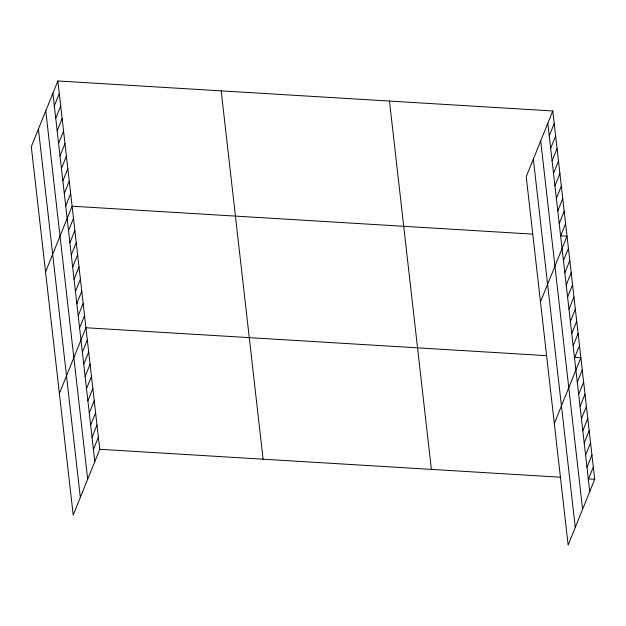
<?xml version="1.0" encoding="UTF-8"?>
<svg xmlns="http://www.w3.org/2000/svg" width="626" height="626" viewBox="0 0 626 626"><rect width="100%" height="100%" fill="white"/><g stroke="black" fill="none" stroke-linecap="round" stroke-linejoin="round"><path stroke-width="0.94" d="M57.858 80.965L31.3 146.703L73.211 515.034L99.769 449.296L57.858 80.965L552.789 110.966L594.7 479.297L568.142 545.035L526.231 176.704L552.789 110.966M54.313 105.794L59.29 93.485M55.737 118.314L60.714 106.013M57.162 130.842L62.138 118.533M58.586 143.362L63.562 131.053M60.01 155.89L64.987 143.581M61.442 168.41L66.411 156.101M62.866 180.93L67.835 168.629M64.29 193.457L69.259 181.149M65.714 205.977L70.683 193.669M45.549 271.934L72.107 206.197L532.703 234.116M68.524 230.658L73.492 218.349M69.909 242.81L74.877 230.509M71.286 254.97L76.262 242.661M72.671 267.122L77.64 254.813M74.056 279.274L79.025 266.973M75.441 291.434L80.41 279.126M76.818 303.587L81.795 291.278M78.203 315.739L83.172 303.438M79.588 327.899L84.557 315.59M59.384 393.488L85.942 327.742L546.537 355.662M82.35 352.203L87.327 339.902M83.735 364.363L88.704 352.055M85.12 376.516L90.089 364.207M86.505 388.668L91.474 376.367M87.883 400.828L92.859 388.519M89.268 412.98L94.236 400.671M90.653 425.132L95.621 412.831M92.038 437.292L97.007 424.984M93.415 449.445L98.392 437.136M549.245 135.795L554.213 123.486M550.669 148.323L555.638 136.014M552.093 160.843L557.062 148.534M553.517 173.363L558.486 161.062M554.941 185.891L559.91 173.582M556.365 198.411L561.342 186.102M557.789 210.939L562.766 198.63M559.214 223.459L564.19 211.15M560.638 235.979L565.614 223.678M540.481 301.935L567.039 236.198L560.544 235.806M563.447 260.659L568.424 248.35M564.832 272.819L569.809 260.51M566.217 284.971L571.186 272.662M567.602 297.123L572.571 284.814M568.979 309.283L573.956 296.974M570.364 321.435L575.341 309.127M571.749 333.588L576.718 321.279M573.134 345.748L578.103 333.439M574.512 357.9L579.488 345.591M554.307 423.489L580.873 357.743L574.371 357.352M577.282 382.212L582.25 369.903M578.667 394.364L583.635 382.056M580.044 406.517L585.02 394.208M581.429 418.677L586.405 406.368M582.814 430.829L587.783 418.52M584.199 442.981L589.168 430.672M585.576 455.141L590.553 442.832M586.961 467.293L591.938 454.985M588.346 479.446L593.315 467.137M99.769 449.296L560.364 477.215M588.205 478.898L594.7 479.297M547.82 123.275L589.731 491.606M540.692 140.905L582.603 509.235M533.352 159.074L575.263 527.405M389.466 101.068L431.377 469.39M221.189 90.864L263.1 459.194M52.889 93.274L94.8 461.597M45.768 110.904L87.679 479.234M38.421 129.073L80.331 497.404"/></g></svg>
